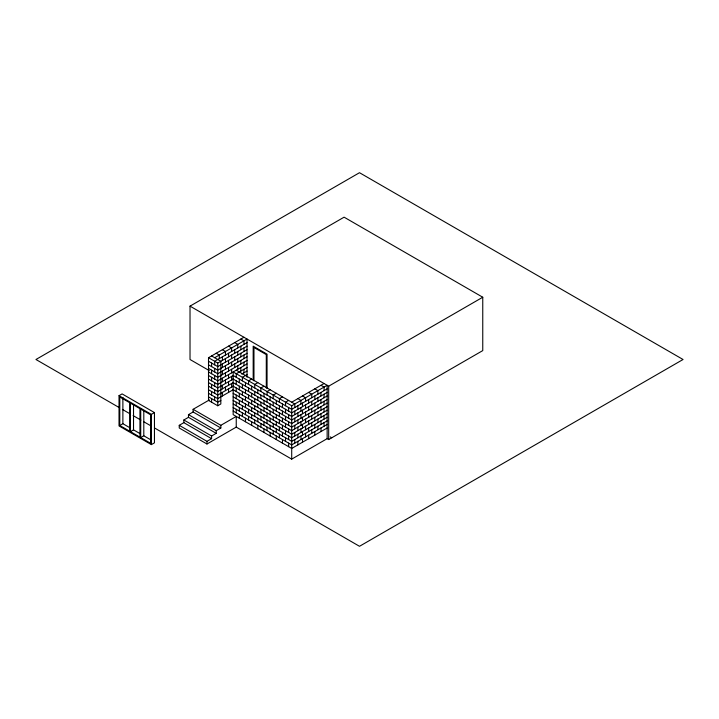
<?xml version="1.0" encoding="UTF-8"?>
<svg xmlns="http://www.w3.org/2000/svg" width="719" height="719" viewBox="0 0 719 719"><rect width="100%" height="100%" fill="white"/><g stroke="black" fill="none" stroke-linecap="round" stroke-linejoin="round"><path stroke-width="1.08" d="M211.593 355.941L220.832 361.28L220.832 403.979L217.758 405.759L208.51 400.42L208.51 357.72L243.948 337.265M183.857 422.655L183.857 419.986L211.593 436.002L211.593 438.671L183.857 422.655L179.238 425.324L179.238 427.994L206.973 444L236.245 427.104L291.707 459.126L327.145 438.671L327.145 385.294L291.707 405.759L233.163 371.957L233.163 414.647L291.707 448.449L327.145 427.994M209.283 370.618L190.023 359.5L190.023 306.132L344.095 217.174L482.755 297.235L482.755 350.602L328.682 439.561L327.145 438.671M119.021 395.684L122.104 393.904L154.459 412.589L154.459 442.832L151.376 444.612L119.021 425.936L119.021 395.684L151.376 414.369L154.459 412.589M214.675 357.72L247.03 339.044L247.03 377.286M247.03 342.595L214.675 361.28L214.675 364.839M208.51 357.72L217.758 363.059L247.03 346.154M247.03 349.713L217.758 366.618L208.51 361.28M119.794 425.486L129.681 431.193L129.681 402.73L119.794 397.023L119.794 425.486L122.877 423.707L130.067 427.859M247.03 353.272L217.758 370.177L208.51 364.839M247.03 356.831L217.758 373.736L208.51 368.398M247.03 360.39L217.758 377.286L208.51 371.957M247.03 363.949L217.758 380.845L208.51 375.507M130.454 431.643L139.953 437.125L139.953 408.662L130.454 403.17L130.454 431.643L133.527 429.863L140.178 433.701M233.378 375.381L217.758 384.404L208.51 379.066M247.03 367.508L236.245 373.727L236.245 377.286M233.378 378.94L217.758 387.963L208.51 382.625M241.746 374.114L247.03 371.067M233.378 382.499L217.758 391.522L208.51 386.184M247.03 374.626L242.402 377.286L242.402 380.845M140.717 437.565L150.604 443.272L150.604 414.809L140.717 409.102L140.717 437.565L143.8 435.786L150.99 439.938M193.105 409.309L220.832 425.324L220.832 427.994L193.105 411.978L193.105 409.309L209.409 399.899M233.378 386.058L217.758 395.082L208.51 389.743M188.477 414.647L216.212 430.663L216.212 433.332L188.477 417.317L188.477 414.647L193.105 411.978M232.938 389.869L217.758 398.641L208.51 393.302M251.65 379.066L248.567 380.845L248.567 384.404M183.857 419.986L188.477 417.317M220.832 400.42L217.758 402.2L208.51 396.861M257.815 382.625L254.733 384.404L254.733 387.963M263.972 386.184L260.898 387.963L260.898 391.522M270.137 389.743L267.055 391.522L267.055 395.082M220.832 425.324L236.245 416.427L236.245 427.104M276.303 393.302L273.22 395.082L273.22 398.641M216.212 430.663L220.832 427.994M211.593 436.002L216.212 433.332M282.468 396.861L279.385 398.641L279.385 402.2M179.238 425.324L206.973 441.34L211.593 438.671M288.625 400.42L285.542 402.2L285.542 405.759M291.707 402.2L324.062 383.515M190.023 306.132L328.682 386.184L482.755 297.235M327.145 388.853L291.707 409.309L233.163 375.507M327.145 392.412L291.707 412.868L233.163 379.066M327.145 395.971L291.707 416.427L233.163 382.625M327.145 399.53L291.707 419.986L233.163 386.184M327.145 403.089L291.707 423.545L233.163 389.743M327.145 406.648L291.707 427.104L233.163 393.302M327.145 410.198L291.707 430.663L233.163 396.861M327.145 413.758L291.707 434.222L233.163 400.42M327.145 417.317L291.707 437.781L233.163 403.979M327.145 420.876L291.707 441.34L233.163 407.538M327.145 424.435L291.707 444.89L233.163 411.088M240.865 339.044L243.948 340.815L243.948 344.374M320.98 385.294L324.062 387.074L324.062 390.633M234.7 342.595L237.782 344.374L237.782 347.933M314.823 388.853L317.897 390.633L317.897 394.192M228.543 346.154L231.617 347.933L231.617 351.492M308.658 392.412L311.74 394.192L311.74 397.751M222.378 349.713L225.46 351.492L225.46 355.051M302.492 395.971L305.575 397.751L305.575 401.31M297.873 398.641L300.955 400.42L300.955 403.979M216.212 353.272L219.295 355.051L219.295 358.61M236.245 370.177L294.79 403.979L294.79 407.529M330.228 436.891L331.765 437.781M119.507 407.745L35.95 359.5L359.5 172.704L683.05 359.5L359.5 546.296L154.486 427.94M122.428 409.426L130.193 413.91M133.114 415.6L140.888 420.085M143.8 421.765L150.604 425.693M328.682 386.184L328.682 439.561M324.062 394.192L324.062 397.751M324.062 401.31L324.062 404.869M324.062 408.419L324.062 411.978M324.062 415.537L324.062 419.096M324.062 422.655L324.062 426.214M320.98 392.412L320.98 395.971M320.98 399.53L320.98 403.089M320.98 406.648L320.98 410.198M320.98 413.758L320.98 417.317M320.98 420.876L320.98 424.435M320.98 427.994L320.98 431.553M317.897 397.751L317.897 401.31M317.897 404.869L317.897 408.419M317.897 411.978L317.897 415.537M317.897 419.096L317.897 422.655M317.897 426.214L317.897 429.773M314.823 395.971L314.823 399.53M314.823 403.089L314.823 406.648M314.823 410.198L314.823 413.758M314.823 417.317L314.823 420.876M314.823 424.435L314.823 427.994M314.823 431.553L314.823 435.112M311.74 401.31L311.74 404.869M311.74 408.419L311.74 411.978M311.74 415.537L311.74 419.096M311.74 422.655L311.74 426.214M311.74 429.773L311.74 433.332M308.658 399.53L308.658 403.089M308.658 406.648L308.658 410.198M308.658 413.758L308.658 417.317M308.658 420.876L308.658 424.435M308.658 427.994L308.658 431.553M308.658 435.112L308.658 438.671M305.575 404.869L305.575 408.419M305.575 411.978L305.575 415.537M305.575 419.096L305.575 422.655M305.575 426.214L305.575 429.773M305.575 433.332L305.575 436.891M302.492 403.089L302.492 406.648M302.492 410.198L302.492 413.758M302.492 417.317L302.492 420.876M302.492 424.435L302.492 427.994M302.492 431.553L302.492 435.112M302.492 438.671L302.492 442.23M300.955 407.529L300.955 411.088M300.955 414.647L300.955 418.206M300.955 421.765L300.955 425.324M300.955 428.884L300.955 432.443M300.955 436.002L300.955 439.561M297.873 405.759L297.873 409.309M297.873 412.868L297.873 416.427M297.873 419.986L297.873 423.545M297.873 427.104L297.873 430.663M297.873 434.222L297.873 437.781M297.873 441.34L297.873 444.89M294.79 411.088L294.79 414.647M294.79 418.206L294.79 421.765M294.79 425.324L294.79 428.884M294.79 432.443L294.79 436.002M294.79 439.561L294.79 443.111M291.707 405.759L291.707 459.126M288.625 407.529L288.625 411.088M288.625 414.647L288.625 418.206M288.625 421.765L288.625 425.324M288.625 428.884L288.625 432.443M288.625 436.002L288.625 439.561M288.625 443.111L288.625 446.67M285.542 409.309L285.542 412.868M285.542 416.427L285.542 419.986M285.542 423.545L285.542 427.104M285.542 430.663L285.542 434.222M285.542 437.781L285.542 441.34M282.468 403.979L282.468 407.529M282.468 411.088L282.468 414.647M282.468 418.206L282.468 421.765M282.468 425.324L282.468 428.884M282.468 432.443L282.468 436.002M282.468 439.561L282.468 443.111M279.385 405.759L279.385 409.309M279.385 412.868L279.385 416.427M279.385 419.986L279.385 423.545M279.385 427.104L279.385 430.663M279.385 434.222L279.385 437.781M276.303 400.42L276.303 403.979M276.303 407.529L276.303 411.088M276.303 414.647L276.303 418.206M276.303 421.765L276.303 425.324M276.303 428.884L276.303 432.443M276.303 436.002L276.303 439.561M273.22 402.2L273.22 405.759M273.22 409.309L273.22 412.868M273.22 416.427L273.22 419.986M273.22 423.545L273.22 427.104M273.22 430.663L273.22 434.222M270.137 396.861L270.137 400.42M270.137 403.979L270.137 407.529M270.137 411.088L270.137 414.647M270.137 418.206L270.137 421.765M270.137 425.324L270.137 428.884M270.137 432.443L270.137 436.002M267.055 388.224L267.055 354.161L253.187 346.154L253.187 380.216M267.055 398.641L267.055 402.2M267.055 405.759L267.055 409.309M267.055 412.868L267.055 416.427M267.055 419.986L267.055 423.545M267.055 427.104L267.055 430.663M266.291 387.963L266.291 354.611L253.96 347.493L253.96 380.845M263.972 393.302L263.972 396.861M263.972 400.42L263.972 403.979M263.972 407.538L263.972 411.088M263.972 414.647L263.972 418.206M263.972 421.765L263.972 425.324M263.972 428.884L263.972 432.443M260.898 395.082L260.898 398.641M260.898 402.2L260.898 405.759M260.898 409.309L260.898 412.868M260.898 416.427L260.898 419.986M260.898 423.545L260.898 427.104M257.815 389.743L257.815 393.302M257.815 396.861L257.815 400.42M257.815 403.979L257.815 407.538M257.815 411.088L257.815 414.647M257.815 418.206L257.815 421.765M257.815 425.324L257.815 428.884M254.733 391.522L254.733 395.082M254.733 398.641L254.733 402.2M254.733 405.759L254.733 409.309M254.733 412.868L254.733 416.427M254.733 419.986L254.733 423.545M251.65 386.184L251.65 389.743M251.65 393.302L251.65 396.861M251.65 400.42L251.65 403.979M251.65 407.538L251.65 411.088M251.65 414.647L251.65 418.206M251.65 421.765L251.65 425.324M248.567 387.963L248.567 391.522M248.567 395.082L248.567 398.641M248.567 402.2L248.567 405.759M248.567 409.309L248.567 412.868M248.567 416.427L248.567 419.986M245.485 382.625L245.485 386.184M245.485 389.743L245.485 393.302M245.485 396.861L245.485 400.42M245.485 403.979L245.485 407.538M245.485 411.088L245.485 414.647M245.485 418.206L245.485 421.765M243.948 347.933L243.948 351.492M243.948 355.051L243.948 358.61M243.948 362.169L243.948 365.728M243.948 369.287L243.948 372.846M242.402 384.404L242.402 387.963M242.402 391.522L242.402 395.082M242.402 398.641L242.402 402.2M242.402 405.759L242.402 409.309M242.402 412.868L242.402 416.427M240.865 346.154L240.865 349.713M240.865 353.272L240.865 356.831M240.865 360.39L240.865 363.949M240.865 367.508L240.865 371.067M239.328 379.066L239.328 382.625M239.328 386.184L239.328 389.743M239.328 393.302L239.328 396.861M239.328 400.42L239.328 403.979M239.328 407.538L239.328 411.088M239.328 414.647L239.328 418.206M237.782 351.492L237.782 355.051M237.782 358.61L237.782 362.169M237.782 365.728L237.782 369.287M236.245 380.845L236.245 384.404M236.245 387.963L236.245 391.522M236.245 395.082L236.245 398.641M236.245 402.2L236.245 405.759M236.245 409.309L236.245 412.868M234.7 349.713L234.7 353.272M234.7 356.831L234.7 360.39M234.7 363.949L234.7 367.508M231.617 355.051L231.617 358.61M231.617 362.169L231.617 365.728M231.617 369.287L231.617 372.846M231.617 376.397L231.617 379.956M231.617 383.515L231.617 387.074M228.543 353.272L228.543 356.831M228.543 360.39L228.543 363.949M228.543 367.508L228.543 371.067M228.543 374.626L228.543 378.176M228.543 381.735L228.543 385.294M228.543 388.853L228.543 392.412M225.46 358.61L225.46 362.169M225.46 365.728L225.46 369.287M225.46 372.846L225.46 376.397M225.46 379.956L225.46 383.515M225.46 387.074L225.46 390.633M222.378 356.831L222.378 360.39M222.378 363.949L222.378 367.508M222.378 371.067L222.378 374.617M222.378 378.176L222.378 381.735M222.378 385.294L222.378 388.853M222.378 392.412L222.378 395.971M217.758 363.059L217.758 405.759M214.675 368.398L214.675 371.957M214.675 375.507L214.675 379.066M214.675 382.625L214.675 386.184M214.675 389.743L214.675 393.302M214.675 396.861L214.675 400.42M211.593 363.059L211.593 366.618M211.593 370.177L211.593 373.736M211.593 377.286L211.593 380.845M211.593 384.404L211.593 387.963M211.593 391.522L211.593 395.082M211.593 398.641L211.593 402.2M206.973 441.34L206.973 444M151.376 414.369L151.376 444.612M143.8 410.612L143.8 435.786M133.527 404.68L133.527 429.863M122.877 397.436L122.877 423.707"/></g></svg>
